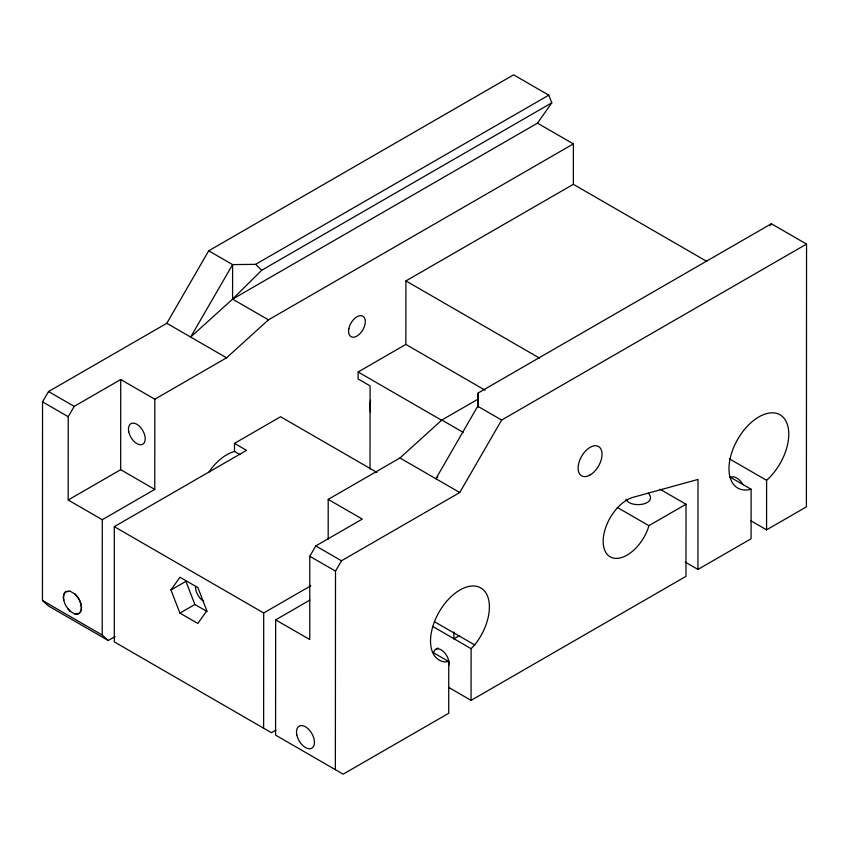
<?xml version="1.0" encoding="UTF-8"?>
<svg xmlns="http://www.w3.org/2000/svg" width="849" height="849" viewBox="0 0 849 849"><rect width="100%" height="100%" fill="white"/><g stroke="black" fill="none" stroke-linecap="round" stroke-linejoin="round"><path stroke-width="1.27" d="M115.093 636.559L108.226 640.507L48.467 605.963L42.45 600.476L42.546 401.864L48.531 391.548L166.818 323.289L208.716 250.795L513.603 74.829L548.783 95.152L551.776 102.835L537.481 123.158L232.584 299.124L190.654 337.064L232.594 264.601L255.602 264.347L548.783 95.152M108.226 640.507L102.209 635.02L102.283 519.715L68.185 499.997L68.228 416.7L74.203 406.374L120.728 379.524L154.815 399.221L226.566 357.811L268.464 319.84L573.383 143.895L537.481 123.158M377.052 472.479L280.584 416.753L234.483 443.38L246.528 450.352L114.297 526.656L114.297 641.886L271.393 732.698L275.957 730.066M68.185 499.997L120.685 469.699L120.728 379.524M102.283 519.715L154.773 489.395L154.815 399.221M268.464 319.84L232.584 299.124L232.594 264.601L208.716 250.795M263.625 728.209L263.699 612.967L310.808 585.778M309.906 600.084L275.649 619.876L275.585 735.117L343.134 774.171L448.718 713.266L448.76 661.573L432.948 652.446M328.192 539.157L328.202 499.392L362.29 519.079L315.775 545.928L309.789 556.286L309.758 639.53L275.649 619.876M335.366 769.672L335.504 571.133L341.478 560.775L459.755 492.526L501.642 420.053L806.55 244.077L771.37 223.754L478.189 392.96L477.743 406.236L435.877 478.73L437.829 476.968M573.383 143.895L573.362 184.318L405.928 280.913L405.854 344.418L358.119 371.979L358.119 378.962L370.079 385.871L370.015 468.956M453.918 638.607L453.918 631.996M660.097 489.257L686.024 504.242L685.981 576.344L471.068 700.372L471.11 648.678L474.665 644.932A41.643 24.037 -60 0 0 482.529 589.1A41.643 24.037 -60 0 0 437.415 615.132A41.643 24.037 -60 0 0 445.216 661.923L448.76 661.573M685.408 562.197L697.942 569.435L698.005 479.441L633.28 497.27A33.822 19.516 -60 0 0 604.615 531.039A33.822 19.516 -60 0 0 616.958 558.377A33.822 19.516 -60 0 0 647.776 529.373L648.88 525.68L686.024 504.242M806.55 244.077L806.401 506.864L766.573 529.84L766.594 480.322A42.28 24.398 -60 0 0 783.383 417.506A42.28 24.398 -60 0 0 734.396 445.767A42.28 24.398 -60 0 0 751.11 489.247L751.089 538.765L697.942 569.435M478.157 407.053L478.189 392.96M209.003 472.129L211.826 468.001A42.28 24.409 -60 0 1 234.515 451.456L234.483 443.38M170.957 589.981L179.935 577.224L197.881 587.593L206.838 610.718L197.859 623.463L179.914 613.105L170.957 589.981L185.91 581.353L194.867 604.477L207.198 611.598M769.863 225.866L771.37 223.754M232.584 299.124L261.715 270.237L551.776 102.835M328.202 499.392L399.953 457.982L441.841 420.032L478.528 398.86M179.914 613.105L194.867 604.477M435.717 649.336L437.978 648.031M453.791 638.936L459.436 635.678M70.202 591.265L66.18 591.626A12.682 7.333 59.9 0 0 66.169 606.271L70.032 611.184L74.839 613.954A12.682 7.333 59.9 0 0 81.504 607.788A12.682 7.333 59.9 0 0 74.861 593.95L70.202 591.265L66.02 591.53A12.682 7.323 60 0 0 63.696 600.201M573.362 184.318L706.824 261.407M405.854 344.418L485.108 390.2M441.841 420.032L463.151 432.343M166.818 323.289L226.566 357.811M234.515 451.456L239.991 454.618M48.531 391.548L74.203 406.374M315.775 545.928L341.478 560.775M42.546 401.864L68.228 416.7M309.789 556.286L335.504 571.133M120.685 469.699L154.773 489.395M114.297 526.656L263.699 612.967M729.344 458.8L766.594 480.322M405.928 280.913L539.455 358.076M729.471 476.745L751.11 489.247M750.781 520.713L766.573 529.84M477.743 406.236L501.642 420.053M617.308 507.437L648.88 525.68M358.119 371.979L441.936 420.425M399.953 457.982L459.755 492.526M434.805 621.903L474.665 644.932M432.799 626.466L471.11 648.678M448.527 687.308L471.068 700.372M42.45 600.476L102.209 635.02M648.201 492.908C658.665 504.985 630.107 508.774 625.968 499.212M255.602 264.347L261.715 270.237M70.191 611.269L67.74 608.648M203.113 600.933A11.844 6.834 60 0 1 195.472 586.882M730.352 477.382A12.682 7.323 60 0 1 743.045 484.705M370.535 412.264A33.822 19.527 -60 0 1 370.546 400.293M74.691 593.865A12.682 7.323 60 0 1 81.324 607.704A12.682 7.323 60 0 1 74.67 613.869M433.701 652.191A10.995 6.346 60.1 0 1 443.22 651.353A10.995 6.346 60.1 0 1 448.697 665.531M348.854 328.605L348.568 331.269A11.844 6.834 -60 0 0 355.837 336.65A11.844 6.834 -60 0 0 365.028 324.276L365.314 321.612A11.844 6.834 -60 0 0 358.034 316.231A11.844 6.834 -60 0 0 348.854 328.605M590.066 474.984A16.916 9.753 -60 0 0 600.445 448.293A16.916 9.753 -60 0 0 579.729 460.254A16.916 9.753 -60 0 0 590.066 474.984M128.761 431.77A11.844 6.834 60 0 0 142.77 444.197A11.844 6.834 60 0 0 139.024 425.858A11.844 6.834 60 0 0 128.761 431.77M296.81 734.852A12.682 7.323 60 0 0 311.816 748.16A12.682 7.323 60 0 0 307.805 728.516A12.682 7.323 60 0 0 296.81 734.852"/></g></svg>
